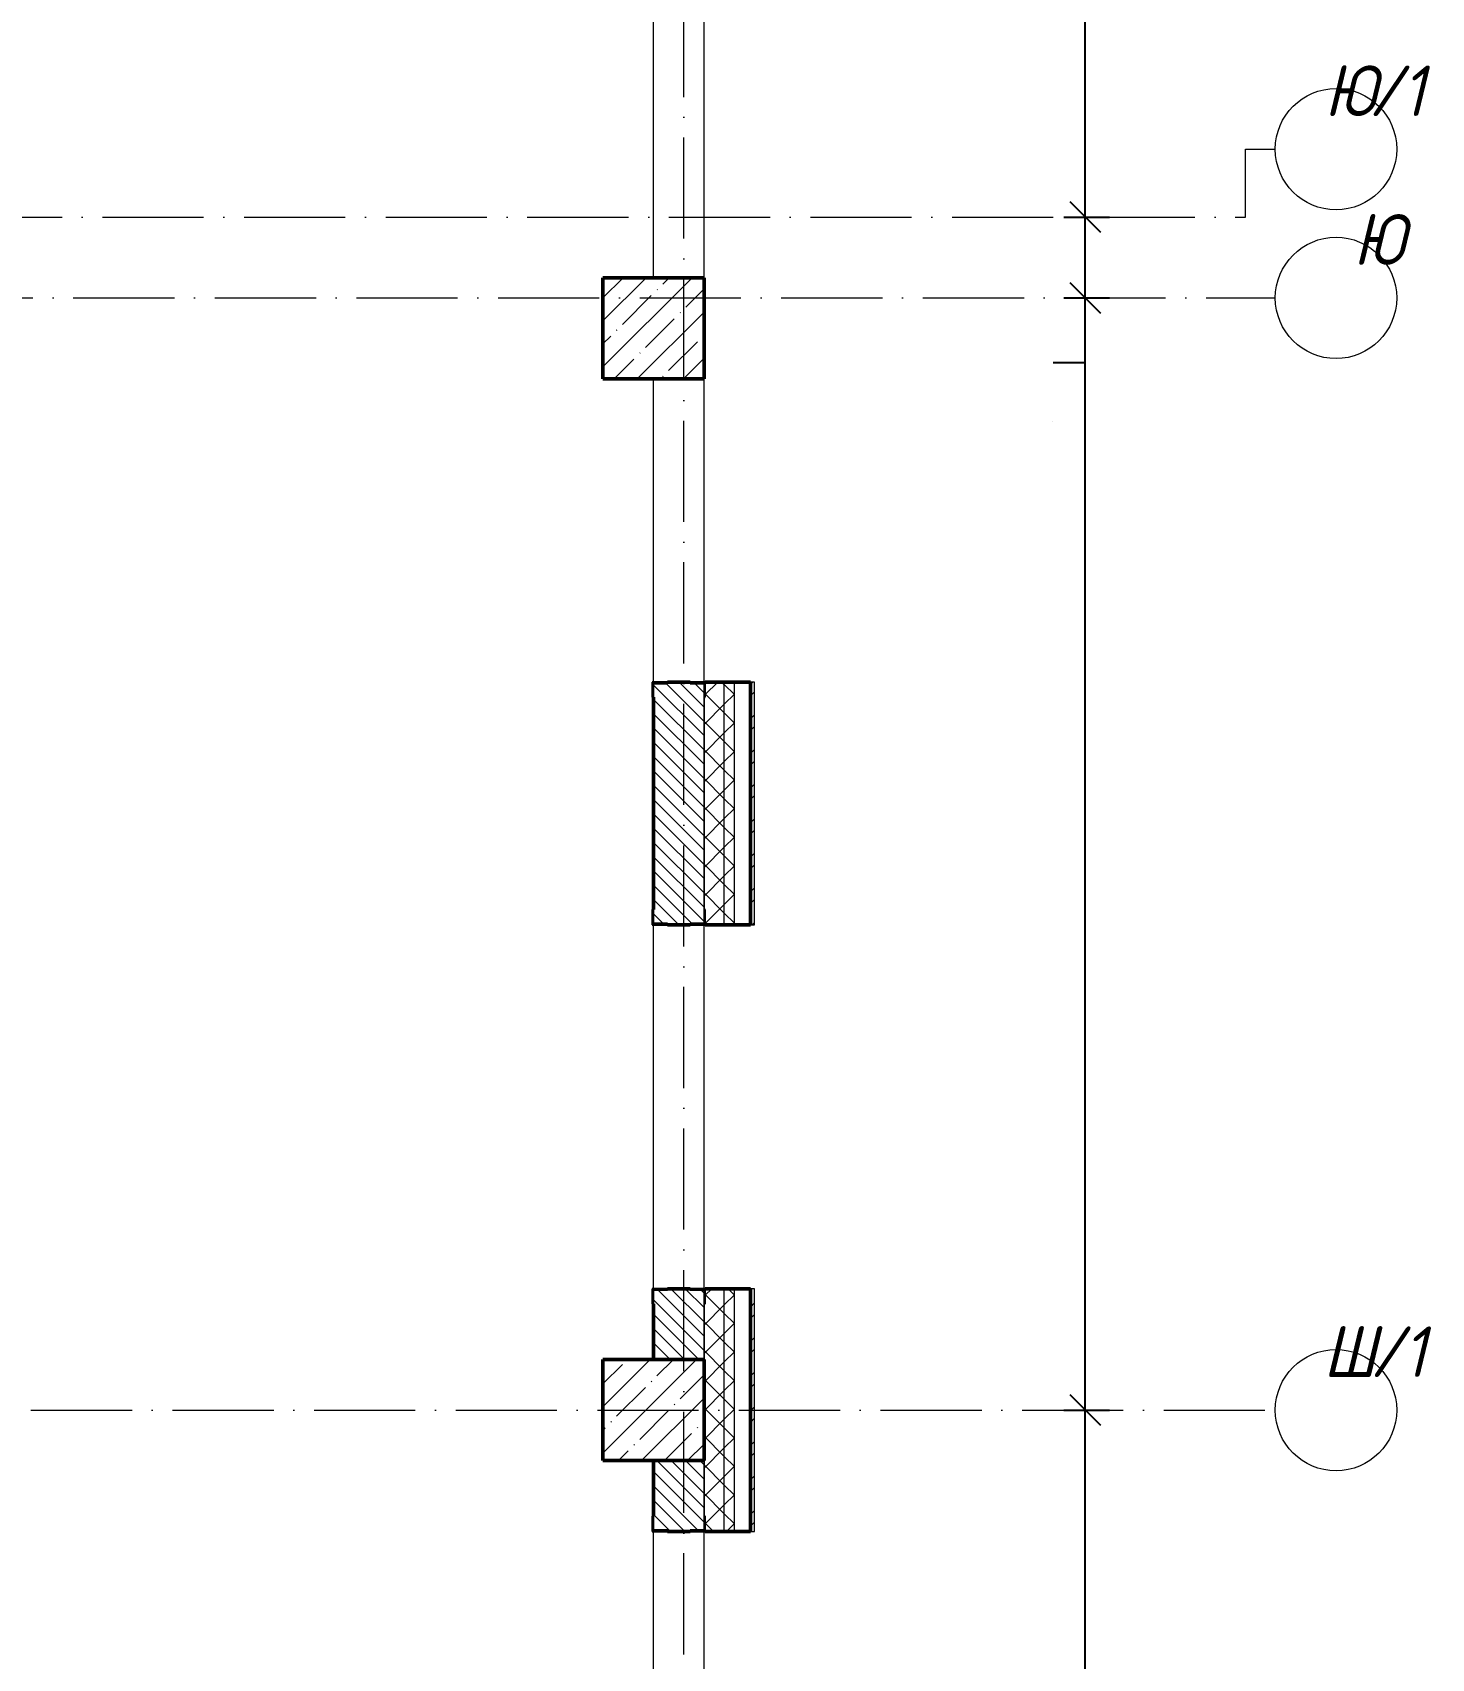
# Model space of a CAD drawing. Header units: millimetres. Extents: x -401725 to 250493, y 305116 to 802890.
# Drawn here: x 82271 to 89187, y 346646 to 354686 of the extents above; entities that cross this region are included whole.
import ezdxf

# ---------------------------------------------------------------- set-up
doc = ezdxf.new("R2010")
doc.units = ezdxf.units.MM
doc.linetypes.add('50_200_ШТРИХ_1Т_ш5_п1_п1_', pattern=[700, 500, -100, 0, -100])
for name, color, linetype, lineweight in [('A-____-____-DIMS', 7, 'Continuous', 9), ('A-GENM-____-MCUT', 7, 'Continuous', 25), ('A-GENM-____-OTLN-1', 7, 'Continuous', 25), ('A-WALL-____-MCUT-2', 7, 'Continuous', 50), ('A-WALL-____-MCUT-3', 7, 'Continuous', 9), ('A-WALL-____-OTLN', 7, 'Continuous', 9), ('A-WALL-____-PATT-1', 7, 'Continuous', 9), ('A-WALL-FNSH-MCUT-1', 7, 'Continuous', 9), ('S-COLS-____-MCUT', 7, 'Continuous', 50), ('S-COLS-____-OTLN', 7, 'Continuous', 9), ('S-GRID-____-IDEN', 7, 'Continuous', 9), ('S-GRID-____-OTLN', 7, 'Continuous', 9), ('S-GRID-____-OTLN-1', 7, '50_200_ШТРИХ_1Т_ш5_п1_п1_', 9)]:
    doc.layers.add(name, color=color, linetype=linetype, lineweight=lineweight)
doc.styles.add('ISOCPEUR_I', font='isocpeui.ttf', dxfattribs={"width": 0.9, "height": 2.5})
doc.dimstyles.new('ISO-2_5_0_9К_БОЛЬШОЙ_ОСИ', dxfattribs={"dimscale": 304.8, "dimtxt": 248.995294, "dimasz": 0.492126, "dimexe": 0.393701, "dimexo": 0, "dimgap": 0, "dimtad": 1, "dimdec": 0, "dimzin": 0, "dimdsep": 46, "dimtxsty": 'ISOCPEUR_I', "dimblk1": 'OBLIQUE', "dimblk2": 'OBLIQUE', "dimsah": 1, "dimcen": 0.09, "dimdle": 0.393701, "dimazin": 0, "dimtfac": 1, "dimtdec": 4, "dimtix": 1, "dimtmove": 0, "dimatfit": 3, "dimfxl": 1, "dimtvp": 1, "dimtolj": 1, "dimtzin": 0, "dimarcsym": 2})
doc.dimstyles.new('ISO-2_5_0_9К_БОЛЬШОЙ_ОСИ_1', dxfattribs={"dimscale": 304.8, "dimtxt": 248.995294, "dimasz": 0.492126, "dimexe": 0.393701, "dimexo": 0, "dimgap": 0, "dimtad": 1, "dimdec": 0, "dimzin": 0, "dimdsep": 46, "dimtxsty": 'ISOCPEUR_I', "dimblk1": 'OBLIQUE', "dimblk2": 'OBLIQUE', "dimsah": 1, "dimcen": 0.09, "dimdle": 0.393701, "dimazin": 0, "dimtfac": 1, "dimtdec": 4, "dimtix": 1, "dimtmove": 1, "dimatfit": 3, "dimfxl": 1, "dimtvp": 1, "dimtolj": 1, "dimtzin": 0, "dimarcsym": 2})
pattern_1 = [(135, (-15659.08, 310542.9), (-35.35534, -35.35534), [])]
pattern_2 = [(45, (-15659.08, 310542.9), (-70.71068, 70.71068), []), (135, (-15659.08, 310542.9), (-70.71068, -70.71068), [])]

# ---------------------------------------------------------------- blocks, each defined once
blk = doc.blocks.new('BSC_Колонна _Прямоугольная - 500х500-V30-АР1_План отверстий 2 этажа в осях 1-64_А-ГГ')
at = {"layer": 'S-COLS-____-OTLN'}
h = blk.add_hatch(dxfattribs=at)
h.set_pattern_fill('FP_59', color=256, style=0, pattern_type=2)
h.set_pattern_definition([(45, (-101000, -37331.04), (-114.04925, 114.04925), []), (45, (-100885.95, -37331.04), (-114.04925, 114.04925), [201.613, -40.323, 3.353, -36.97])])
h.paths.add_polyline_path([(-250, -250), (250, -250), (250, 250), (-250, 250)], flags=0)
at = {"layer": 'S-COLS-____-MCUT'}
for p, q in [((250, 250), (-250, 250)), ((-250, 250), (-250, -250)), ((250, -250), (250, 250)), ((-250, -250), (250, -250))]:
    blk.add_line(p, q, dxfattribs=at)
blk = doc.blocks.new('BSC_Колонна _Прямоугольная - 500х500-V121-АР1_План отверстий 2 этажа в осях 1-64_А-ГГ')
at = {"layer": 'S-COLS-____-OTLN'}
h = blk.add_hatch(dxfattribs=at)
h.set_pattern_fill('FP_151', color=256, style=0, pattern_type=2)
h.set_pattern_definition([(45, (-101000, -42681.04), (-114.04925, 114.04925), []), (45, (-100885.95, -42681.04), (-114.04925, 114.04925), [201.613, -40.323, 3.353, -36.97])])
h.paths.add_polyline_path([(-250, -250), (250, -250), (250, 250), (-250, 250)], flags=0)
at = {"layer": 'S-COLS-____-MCUT'}
for p, q in [((250, 250), (-250, 250)), ((-250, 250), (-250, -250)), ((250, -250), (250, 250)), ((-250, -250), (250, -250))]:
    blk.add_line(p, q, dxfattribs=at)
blk = doc.blocks.new('Фахверк_СКБ_Уголок - 250_2700-27497298-АР1_План отверстий 2 этажа в осях 1-64_А-ГГ')
at = {"layer": 'A-GENM-____-MCUT'}
for p, q in [((200, 181), (125, 181)), ((125, 181), (125, 106)), ((131, 106), (131, 175)), ((131, 175), (200, 175)), ((200, 175), (200, 181)), ((125, 106), (131, 106)), ((131, -6), (125, -6)), ((125, -6), (125, -81)), ((131, -75), (131, -6)), ((200, -75), (131, -75)), ((200, -81), (200, -75)), ((125, -81), (200, -81))]:
    blk.add_line(p, q, dxfattribs=at)
blk = doc.blocks.new('Ось сетки - Круг_Ø6_00__ISO-2_5_0_9K_-25732049-АР1_План отверстий 2 этажа в осях 1-64_А-ГГ')
at = {"layer": 'S-GRID-____-IDEN'}
blk.add_circle((0, 0), 3, dxfattribs=at)
blk = doc.blocks.new('_Oblique')
at = {"color": 0, "linetype": 'ByBlock', "lineweight": -2}
blk.add_line((-0.5, -0.5), (0.5, 0.5), dxfattribs=at)
blk = doc.blocks.new('*D9391')
at = {"layer": 'A-____-____-DIMS', "color": 0, "lineweight": -2, "transparency": 16777216}
for p, q in [((87475.2, 344753.9), (87475.2, 347993.9)), ((87369.1, 347873.9), (87595.2, 347873.9)), ((87369.1, 344873.9), (87595.2, 344873.9))]:
    blk.add_line(p, q, dxfattribs=at)
at = {"layer": 'Defpoints', "color": 0, "transparency": 16777216}
for p in [(87369.1, 347873.9), (87475.2, 347873.9), (87369.1, 344873.9)]:
    blk.add_point(p, dxfattribs=at)
at = {"layer": 'A-____-____-DIMS', "color": 0, "lineweight": -2, "transparency": 16777216, "xscale": 150, "yscale": 150, "zscale": 150}
for p, rotation in [((87475.2, 347873.9), 90), ((87475.2, 344873.9), 270)]:
    blk.add_blockref('_Oblique', p, dxfattribs=dict(at, rotation=rotation))
at = {"layer": 'A-____-____-DIMS', "color": 0, "transparency": 16777216, "insert": (87473.9, 346373.9), "char_height": 2.5, "width": 758.478, "attachment_point": 5, "rotation": 90, "style": 'ISOCPEUR_I'}
blk.add_mtext('\\A1;3000', dxfattribs=at)
blk = doc.blocks.new('*D9392')
at = {"layer": 'A-____-____-DIMS', "color": 0, "lineweight": -2, "transparency": 16777216}
for p, q in [((87475.2, 347753.9), (87475.2, 353493.9)), ((87369.1, 353373.9), (87595.2, 353373.9)), ((87369.1, 347873.9), (87595.2, 347873.9))]:
    blk.add_line(p, q, dxfattribs=at)
at = {"layer": 'Defpoints', "color": 0, "transparency": 16777216}
for p in [(87369.1, 353373.9), (87475.2, 353373.9), (87369.1, 347873.9)]:
    blk.add_point(p, dxfattribs=at)
at = {"layer": 'A-____-____-DIMS', "color": 0, "lineweight": -2, "transparency": 16777216, "xscale": 150, "yscale": 150, "zscale": 150}
for p, rotation in [((87475.2, 353373.9), 90), ((87475.2, 347873.9), 270)]:
    blk.add_blockref('_Oblique', p, dxfattribs=dict(at, rotation=rotation))
at = {"layer": 'A-____-____-DIMS', "color": 0, "transparency": 16777216, "insert": (87473.9, 350623.9), "char_height": 2.5, "width": 758.478, "attachment_point": 5, "rotation": 90, "style": 'ISOCPEUR_I'}
blk.add_mtext('\\A1;5500', dxfattribs=at)
blk = doc.blocks.new('*D9393')
at = {"layer": 'A-____-____-DIMS', "color": 0, "lineweight": -2, "transparency": 16777216}
for p, q in [((87475.2, 353253.9), (87475.2, 353893.9)), ((87369.1, 353773.9), (87595.2, 353773.9)), ((87369.1, 353373.9), (87595.2, 353373.9)), ((87475.2, 353054.2), (87475.2, 353373.9)), ((87317.7, 353054.2), (87475.2, 353054.2))]:
    blk.add_line(p, q, dxfattribs=at)
at = {"layer": 'Defpoints', "color": 0, "transparency": 16777216}
for p in [(87369.1, 353773.9), (87475.2, 353773.9), (87369.1, 353373.9)]:
    blk.add_point(p, dxfattribs=at)
at = {"layer": 'A-____-____-DIMS', "color": 0, "lineweight": -2, "transparency": 16777216, "xscale": 150, "yscale": 150, "zscale": 150}
for p, rotation in [((87475.2, 353773.9), 90), ((87475.2, 353373.9), 270)]:
    blk.add_blockref('_Oblique', p, dxfattribs=dict(at, rotation=rotation))
at = {"layer": 'A-____-____-DIMS', "color": 0, "transparency": 16777216, "insert": (87313.5, 352760), "char_height": 2.5, "width": 591.843, "attachment_point": 1, "rotation": 90, "line_spacing_factor": 1.149209, "style": 'ISOCPEUR_I'}
blk.add_mtext('\\A1;400', dxfattribs=at)
blk = doc.blocks.new('*D9394')
at = {"layer": 'A-____-____-DIMS', "color": 0, "lineweight": -2, "transparency": 16777216}
for p, q in [((87475.2, 353653.9), (87475.2, 357443.9)), ((87369.1, 357323.9), (87595.2, 357323.9)), ((87369.1, 353773.9), (87595.2, 353773.9))]:
    blk.add_line(p, q, dxfattribs=at)
at = {"layer": 'Defpoints', "color": 0, "transparency": 16777216}
for p in [(87369.1, 357323.9), (87475.2, 357323.9), (87369.1, 353773.9)]:
    blk.add_point(p, dxfattribs=at)
at = {"layer": 'A-____-____-DIMS', "color": 0, "lineweight": -2, "transparency": 16777216, "xscale": 150, "yscale": 150, "zscale": 150}
for p, rotation in [((87475.2, 357323.9), 90), ((87475.2, 353773.9), 270)]:
    blk.add_blockref('_Oblique', p, dxfattribs=dict(at, rotation=rotation))
at = {"layer": 'A-____-____-DIMS', "color": 0, "transparency": 16777216, "insert": (87473.9, 355548.9), "char_height": 2.5, "width": 758.478, "attachment_point": 5, "rotation": 90, "style": 'ISOCPEUR_I'}
blk.add_mtext('\\A1;3550', dxfattribs=at)

msp = doc.modelspace()

# ---------------------------------------------------------------- hatches: boundary and pattern name
at = {"layer": 'A-WALL-____-PATT-1'}
h = msp.add_hatch(dxfattribs=at)
h.set_pattern_fill('FP_1', color=256, style=0, pattern_type=2)
h.set_pattern_definition(pattern_2)
h.paths.add_polyline_path([(85690.9187, 308523.9433), (85690.9187, 309473.9433), (85596.9187, 309473.9433), (85596.9187, 309398.9433), (85590.9187, 309398.9433), (85590.9187, 308523.9433)], flags=0)
h.paths.add_polyline_path([(85596.9187, 311273.9433), (85690.9187, 311273.9433), (85690.9187, 312473.9433), (85596.9187, 312473.9433), (85596.9187, 312398.9433), (85590.9187, 312398.9433), (85590.9187, 311348.9433), (85596.9187, 311348.9433), (85596.9187, 311278.8098)], flags=0)
h.paths.add_polyline_path([(85596.9187, 314273.9433), (85690.9187, 314273.9433), (85690.9187, 315473.9433), (85596.9187, 315473.9433), (85596.9187, 315398.9433), (85590.9187, 315398.9433), (85590.9187, 314348.9433), (85596.9187, 314348.9433), (85596.9187, 314279.9433)], flags=0)
h.paths.add_polyline_path([(85690.9187, 317273.9433), (85690.9187, 318473.9433), (85596.9187, 318473.9433), (85596.9187, 318398.9433), (85590.9187, 318398.9433), (85590.9187, 317348.9433), (85596.9187, 317348.9433), (85596.9187, 317273.9433)], flags=0)
h.paths.add_polyline_path([(85690.9187, 320273.9433), (85690.9187, 321473.9433), (85596.9187, 321473.9433), (85596.9187, 321398.9433), (85590.9187, 321398.9433), (85590.9187, 320348.9433), (85596.9187, 320348.9433), (85596.9187, 320273.9433)], flags=0)
h.paths.add_polyline_path([(85690.9187, 323273.9433), (85690.9187, 324473.9433), (85596.9187, 324473.9433), (85596.9187, 324398.9433), (85590.9187, 324398.9433), (85590.9187, 323348.9433), (85596.9187, 323348.9433), (85596.9187, 323273.9433)], flags=0)
h.paths.add_polyline_path([(85596.9187, 326273.9433), (85690.9187, 326273.9433), (85690.9187, 327473.9433), (85596.9187, 327473.9433), (85596.9187, 327398.9433), (85590.9187, 327398.9433), (85590.9187, 326348.9433), (85596.9187, 326348.9433), (85596.9187, 326279.9433)], flags=0)
h.paths.add_polyline_path([(85596.9187, 329273.9433), (85690.9187, 329273.9433), (85690.9187, 330473.9433), (85596.9187, 330473.9433), (85596.9187, 330398.9433), (85590.9187, 330398.9433), (85590.9187, 329348.9433), (85596.9187, 329348.9433), (85596.9187, 329279.9433)], flags=0)
h.paths.add_polyline_path([(85690.9187, 335273.9433), (85690.9187, 336473.9433), (85596.9187, 336473.9433), (85596.9187, 336398.9433), (85590.9187, 336398.9433), (85590.9187, 335348.9433), (85596.9187, 335348.9433), (85596.9187, 335273.9433)], flags=0)
h.paths.add_polyline_path([(85596.9187, 338273.9433), (85690.9187, 338273.9433), (85690.9187, 339473.9433), (85596.9187, 339473.9433), (85596.9187, 339398.9433), (85590.9187, 339398.9433), (85590.9187, 338348.9433), (85596.9187, 338348.9433), (85596.9187, 338279.9433)], flags=0)
h.paths.add_polyline_path([(85596.9187, 341273.9433), (85690.9187, 341273.9433), (85690.9187, 342473.9433), (85596.9187, 342473.9433), (85596.9187, 342398.9433), (85590.9187, 342398.9433), (85590.9187, 341348.9433), (85596.9187, 341348.9433), (85596.9187, 341279.9433)], flags=0)
h.paths.add_polyline_path([(85690.9187, 344273.9433), (85690.9187, 345473.9433), (85596.9187, 345473.9433), (85596.9187, 345398.9433), (85590.9187, 345398.9433), (85590.9187, 344348.9433), (85596.9187, 344348.9433), (85596.9187, 344273.9433)], flags=0)
h.paths.add_polyline_path([(85596.9187, 347273.9433), (85690.9187, 347273.9433), (85690.9187, 348473.9433), (85596.9187, 348473.9433), (85596.9187, 348398.9433), (85590.9187, 348398.9433), (85590.9187, 347348.9433), (85596.9187, 347348.9433), (85596.9187, 347279.9433)], flags=0)
h.paths.add_polyline_path([(85690.9187, 350273.9433), (85690.9187, 351473.9433), (85596.9187, 351473.9433), (85596.9187, 351398.9433), (85590.9187, 351398.9433), (85590.9187, 350348.9433), (85596.9187, 350348.9433), (85596.9187, 350273.9433)], flags=0)
h.paths.add_polyline_path([(85596.9187, 356273.9433), (85690.9187, 356273.9433), (85690.9187, 357338.9433), (85590.9187, 357338.9433), (85590.9187, 356348.9433), (85596.9187, 356348.9433), (85596.9187, 356279.9433)], flags=0)
h = msp.add_hatch(dxfattribs=at)
h.set_pattern_fill('FP_1', color=256, style=0, pattern_type=2)
h.set_pattern_definition(pattern_2)
h.paths.add_polyline_path([(85690.9187, 308473.9433), (85740.9187, 308473.9433), (85740.9187, 309473.9433), (85690.9187, 309473.9433), (85690.9187, 308523.9433)], flags=0)
h.paths.add_polyline_path([(85690.9187, 311273.9433), (85740.9187, 311273.9433), (85740.9187, 312473.9433), (85690.9187, 312473.9433), (85690.9187, 311278.8098)], flags=0)
h.paths.add_polyline_path([(85740.9187, 314273.9433), (85740.9187, 315473.9433), (85690.9187, 315473.9433), (85690.9187, 314273.9433)], flags=0)
h.paths.add_polyline_path([(85690.9187, 317273.9433), (85740.9187, 317273.9433), (85740.9187, 318473.9433), (85690.9187, 318473.9433), (85690.9187, 317298.7678)], flags=0)
h.paths.add_polyline_path([(85690.9187, 320273.9433), (85740.9187, 320273.9433), (85740.9187, 321473.9433), (85690.9187, 321473.9433), (85690.9187, 320738.7438)], flags=0)
h.paths.add_polyline_path([(85740.9187, 323273.9433), (85740.9187, 324473.9433), (85690.9187, 324473.9433), (85690.9187, 323273.9433)], flags=0)
h.paths.add_polyline_path([(85690.9187, 326273.9433), (85740.9187, 326273.9433), (85740.9187, 327473.9433), (85690.9187, 327473.9433), (85690.9187, 326758.7018)], flags=0)
h.paths.add_polyline_path([(85690.9187, 329273.9433), (85740.9187, 329273.9433), (85740.9187, 330473.9433), (85690.9187, 330473.9433), (85690.9187, 330198.6778)], flags=0)
h.paths.add_polyline_path([(85740.9187, 335273.9433), (85740.9187, 336473.9433), (85690.9187, 336473.9433), (85690.9187, 335273.9433)], flags=0)
h.paths.add_polyline_path([(85740.9187, 338273.9433), (85740.9187, 339473.9433), (85690.9187, 339473.9433), (85690.9187, 338273.9433)], flags=0)
h.paths.add_polyline_path([(85740.9187, 341273.9433), (85740.9187, 342473.9433), (85690.9187, 342473.9433), (85690.9187, 341273.9433)], flags=0)
h.paths.add_polyline_path([(85740.9187, 344273.9433), (85740.9187, 345473.9433), (85690.9187, 345473.9433), (85690.9187, 344273.9433)], flags=0)
h.paths.add_polyline_path([(85690.9187, 347273.9433), (85740.9187, 347273.9433), (85740.9187, 348473.9433), (85690.9187, 348473.9433), (85690.9187, 347398.5577)], flags=0)
h.paths.add_polyline_path([(85740.9187, 350273.9433), (85740.9187, 351473.9433), (85690.9187, 351473.9433), (85690.9187, 350273.9433)], flags=0)
h.paths.add_polyline_path([(85690.9187, 356273.9433), (85740.9187, 356273.9433), (85740.9187, 357338.9433), (85690.9187, 357338.9433), (85690.9187, 356858.4916)], flags=0)
h = msp.add_hatch(dxfattribs=at)
h.set_pattern_fill('FP_3', color=256, style=0, pattern_type=2)
h.set_pattern_definition([(45, (-15659.08, 310542.9), (-85.53659, 85.53659), []), (45, (-15602.06, 310542.9), (-85.53659, 85.53659), [])])
h.paths.add_polyline_path([(85820.9187, 308373.9433), (85840.9187, 308373.9433), (85840.9187, 309473.9433), (85820.9187, 309473.9433), (85820.9187, 308393.9433)], flags=0)
h.paths.add_polyline_path([(85840.9187, 311273.9433), (85840.9187, 312473.9433), (85820.9187, 312473.9433), (85820.9187, 311273.9433)], flags=0)
h.paths.add_polyline_path([(85840.9187, 314273.9433), (85840.9187, 315473.9433), (85820.9187, 315473.9433), (85820.9187, 314273.9433)], flags=0)
h.paths.add_polyline_path([(85840.9187, 317273.9433), (85840.9187, 318473.9433), (85820.9187, 318473.9433), (85820.9187, 317273.9433)], flags=0)
h.paths.add_polyline_path([(85820.9187, 320273.9433), (85840.9187, 320273.9433), (85840.9187, 321473.9433), (85820.9187, 321473.9433), (85820.9187, 320738.7438)], flags=0)
h.paths.add_polyline_path([(85820.9187, 323273.9433), (85840.9187, 323273.9433), (85840.9187, 324473.9433), (85820.9187, 324473.9433), (85820.9187, 323318.7258)], flags=0)
h.paths.add_polyline_path([(85820.9187, 326273.9433), (85840.9187, 326273.9433), (85840.9187, 327473.9433), (85820.9187, 327473.9433), (85820.9187, 326758.7018)], flags=0)
h.paths.add_polyline_path([(85820.9187, 329273.9433), (85840.9187, 329273.9433), (85840.9187, 330473.9433), (85820.9187, 330473.9433), (85820.9187, 330198.6778)], flags=0)
h.paths.add_polyline_path([(85840.9187, 335273.9433), (85840.9187, 336473.9433), (85820.9187, 336473.9433), (85820.9187, 335273.9433)], flags=0)
h.paths.add_polyline_path([(85820.9187, 338273.9433), (85840.9187, 338273.9433), (85840.9187, 339473.9433), (85820.9187, 339473.9433), (85820.9187, 338798.6177)], flags=0)
h.paths.add_polyline_path([(85820.9187, 341273.9433), (85840.9187, 341273.9433), (85840.9187, 342473.9433), (85820.9187, 342473.9433), (85820.9187, 342238.5937)], flags=0)
h.paths.add_polyline_path([(85820.9187, 344273.9433), (85840.9187, 344273.9433), (85840.9187, 345473.9433), (85820.9187, 345473.9433), (85820.9187, 344818.5757)], flags=0)
h.paths.add_polyline_path([(85840.9187, 347273.9433), (85840.9187, 348473.9433), (85820.9187, 348473.9433), (85820.9187, 347273.9433)], flags=0)
h.paths.add_polyline_path([(85820.9187, 350273.9433), (85840.9187, 350273.9433), (85840.9187, 351473.9433), (85820.9187, 351473.9433), (85820.9187, 350838.5337)], flags=0)
h.paths.add_polyline_path([(85840.9187, 356273.9433), (85840.9187, 357338.9433), (85820.9187, 357338.9433), (85820.9187, 356273.9433)], flags=0)
h = msp.add_hatch(dxfattribs=at)
h.set_pattern_fill('FP_6', color=256, style=0, pattern_type=2)
h.set_pattern_definition(pattern_1)
h.paths.add_polyline_path([(85521.9187, 348123.9433), (85590.9187, 348123.9433), (85590.9187, 348467.9433), (85521.9187, 348467.9433), (85521.9187, 348473.9433), (85409.9187, 348473.9433), (85409.9187, 348467.9433), (85340.9187, 348467.9433), (85340.9187, 348123.9433), (85409.9187, 348123.9433)], flags=0)
h.paths.add_polyline_path([(85409.9187, 350273.9433), (85521.9187, 350273.9433), (85521.9187, 350279.9433), (85590.9187, 350279.9433), (85590.9187, 351467.9433), (85521.9187, 351467.9433), (85521.9187, 351473.9433), (85409.9187, 351473.9433), (85409.9187, 351467.9433), (85340.9187, 351467.9433), (85340.9187, 350279.9433), (85409.9187, 350279.9433)], flags=0)
h = msp.add_hatch(dxfattribs=at)
h.set_pattern_fill('FP_6', color=256, style=0, pattern_type=2)
h.set_pattern_definition(pattern_1)
h.paths.add_polyline_path([(85521.9187, 345123.9433), (85590.9187, 345123.9433), (85590.9187, 345467.9433), (85521.9187, 345467.9433), (85521.9187, 345473.9433), (85409.9187, 345473.9433), (85409.9187, 345467.9433), (85340.9187, 345467.9433), (85340.9187, 345123.9433)], flags=0)
h.paths.add_polyline_path([(85521.9187, 347273.9433), (85521.9187, 347279.9433), (85590.9187, 347279.9433), (85590.9187, 347623.9433), (85340.9187, 347623.9433), (85340.9187, 347279.9433), (85409.9187, 347279.9433), (85409.9187, 347273.9433)], flags=0)

# ---------------------------------------------------------------- linework, layer by layer
at = {"layer": 'A-WALL-____-MCUT-2'}
for p, q in [((85521.9187, 351473.9433), (85409.9187, 351473.9433)), ((85820.9187, 351473.9433), (85596.9187, 351473.9433)), ((85820.9187, 350273.9433), (85820.9187, 351473.9433)), ((85340.9187, 351398.9433), (85340.9187, 350348.9433)), ((85409.9187, 350273.9433), (85521.9187, 350273.9433)), ((85596.9187, 350273.9433), (85820.9187, 350273.9433)), ((85521.9187, 348473.9433), (85409.9187, 348473.9433)), ((85820.9187, 348473.9433), (85596.9187, 348473.9433)), ((85820.9187, 347273.9433), (85820.9187, 348473.9433)), ((85340.9187, 348398.9433), (85340.9187, 348123.9433)), ((85340.9187, 347623.9433), (85340.9187, 347348.9433)), ((85409.9187, 347273.9433), (85521.9187, 347273.9433)), ((85596.9187, 347273.9433), (85820.9187, 347273.9433))]:
    msp.add_line(p, q, dxfattribs=at)
at = {"layer": 'A-WALL-____-MCUT-3'}
for p, q in [((85690.9187, 350273.9433), (85690.9187, 351473.9433)), ((85740.9187, 350273.9433), (85740.9187, 351473.9433)), ((85590.9187, 350348.9433), (85590.9187, 351398.9433)), ((85590.9187, 351398.9433), (85590.9187, 350348.9433)), ((85690.9187, 347273.9433), (85690.9187, 348473.9433)), ((85740.9187, 347273.9433), (85740.9187, 348473.9433)), ((85590.9187, 348123.9433), (85590.9187, 348398.9433)), ((85590.9187, 348398.9433), (85590.9187, 348123.9433)), ((85590.9187, 347348.9433), (85590.9187, 347623.9433)), ((85590.9187, 347623.9433), (85590.9187, 347348.9433))]:
    msp.add_line(p, q, dxfattribs=at)
at = {"layer": 'A-WALL-____-OTLN'}
for p, q in [((85340.9187, 353473.9433), (85340.9187, 356273.9433)), ((85590.9187, 353473.9433), (85590.9187, 356273.9433)), ((85340.9187, 351473.9433), (85340.9187, 352973.9433)), ((85590.9187, 351473.9433), (85590.9187, 352973.9433)), ((85340.9187, 348473.9433), (85340.9187, 350273.9433)), ((85590.9187, 348473.9433), (85590.9187, 350273.9433)), ((85340.9187, 345473.9433), (85340.9187, 347273.9433)), ((85590.9187, 345473.9433), (85590.9187, 347273.9433))]:
    msp.add_line(p, q, dxfattribs=at)
at = {"layer": 'A-WALL-FNSH-MCUT-1'}
for p, q in [((85840.9187, 351473.9433), (85820.9187, 351473.9433)), ((85820.9187, 351473.9433), (85820.9187, 350273.9433)), ((85840.9187, 350273.9433), (85840.9187, 351473.9433)), ((85820.9187, 350273.9433), (85840.9187, 350273.9433)), ((85840.9187, 348473.9433), (85820.9187, 348473.9433)), ((85820.9187, 348473.9433), (85820.9187, 347273.9433)), ((85840.9187, 347273.9433), (85840.9187, 348473.9433)), ((85820.9187, 347273.9433), (85840.9187, 347273.9433))]:
    msp.add_line(p, q, dxfattribs=at)
at = {"layer": 'S-GRID-____-OTLN'}
for p, q in [((88267.3291, 354109.4158), (88415.3253, 354109.4158)), ((88267.3291, 353773.9433), (88267.3291, 354109.4158))]:
    msp.add_line(p, q, dxfattribs=at)
at = {"layer": 'S-GRID-____-OTLN-1'}
for p, q in [((85490.9187, 306060.2949), (85490.9187, 360423.8609)), ((58813.2332, 353773.9433), (88267.3291, 353773.9433)), ((51667.6891, 353373.9433), (88415.3253, 353373.9433)), ((77362.1831, 347873.9433), (88415.3253, 347873.9433))]:
    msp.add_line(p, q, dxfattribs=at)

# ---------------------------------------------------------------- block references
at = {"layer": 'A-GENM-____-OTLN-1'}
for p, rotation in [((85415.9187, 351598.9433), 269.9999999999999), ((85515.9187, 350148.9433), 89.9999999999999), ((85415.9187, 348598.9433), 269.9999999999999), ((85515.9187, 347148.9433), 89.9999999999999)]:
    msp.add_blockref('Фахверк_СКБ_Уголок - 250_2700-27497298-АР1_План отверстий 2 этажа в осях 1-64_А-ГГ', p, dxfattribs=dict(at, rotation=rotation))
at = {"layer": 'S-COLS-____-OTLN'}
for name, p in [('BSC_Колонна _Прямоугольная - 500х500-V121-АР1_План отверстий 2 этажа в осях 1-64_А-ГГ', (85340.9187, 353223.9433)), ('BSC_Колонна _Прямоугольная - 500х500-V30-АР1_План отверстий 2 этажа в осях 1-64_А-ГГ', (85340.9187, 347873.9433))]:
    msp.add_blockref(name, p, dxfattribs=at)
at = {"layer": 'S-GRID-____-IDEN', "xscale": 99.99999999999993, "yscale": 99.99999999999993, "zscale": 99.99999999999993}
for p, rotation in [((88715.3253, 354109.4158), 269.9999999999994), ((88715.3253, 353373.9433), 269.9999999999995), ((88715.3253, 347873.9433), 269.9999999999995)]:
    msp.add_blockref('Ось сетки - Круг_Ø6_00__ISO-2_5_0_9K_-25732049-АР1_План отверстий 2 этажа в осях 1-64_А-ГГ', p, dxfattribs=dict(at, rotation=rotation))

# ---------------------------------------------------------------- texts
at = {"layer": 'S-GRID-____-IDEN', "char_height": 250, "attachment_point": 1, "style": 'ISOCPEUR_I'}
for s, insert, width in [('\\fISOCPEUR|b0|i1|c204|p34|;\\W.9;Ю', (88658.3609, 354523.3019), 266.961937), ('/1', (88878.6266, 354523.3019), 346.329), ('\\fISOCPEUR|b0|i1|c204|p34|;\\W.9;Ю', (88801.0109, 353787.8294), 266.961937), ('\\fISOCPEUR|b0|i1|c204|p34|;\\W.9;Ш', (88652.5109, 348287.8294), 281.392312), ('/1', (88884.6828, 348287.8294), 346.329)]:
    msp.add_mtext(s, dxfattribs=dict(at, insert=insert, width=width))

# ---------------------------------------------------------------- dimensions: what is measured, and where the dimension line sits
at = {"layer": 'A-____-____-DIMS'}
for base, p1, p2, override, picture, middle in [((87475.1602, 357323.9433), (87369.0942, 353773.9433), (87369.0942, 357323.9433), {"dimpost": '<>', "dimfxl": 3550}, '*D9394', (87473.9102, 355548.9433)), ((87475.1602, 353373.9433), (87369.0942, 347873.9433), (87369.0942, 353373.9433), {"dimpost": '<>', "dimfxl": 5500}, '*D9392', (87473.9102, 350623.9433)), ((87475.1602, 347873.9433), (87369.0942, 344873.9433), (87369.0942, 347873.9433), {"dimpost": '<>', "dimfxl": 3000}, '*D9391', (87473.9102, 346373.9433))]:
    dim = msp.add_linear_dim(base=base, p1=p1, p2=p2, angle=90, dimstyle='ISO-2_5_0_9К_БОЛЬШОЙ_ОСИ', override=override, dxfattribs=at)
    dim.commit()
    dim.dimension.update_dxf_attribs({"geometry": picture, "text_midpoint": middle})
dim = msp.add_linear_dim(base=(87475.1602, 353773.9433), p1=(87369.0942, 353373.9433), p2=(87369.0942, 353773.9433), angle=90, dimstyle='ISO-2_5_0_9К_БОЛЬШОЙ_ОСИ_1', override={"dimpost": '<>', "dimfxl": 400}, dxfattribs=at)
dim.commit()
dim.dimension.update_dxf_attribs({"geometry": '*D9393', "text_midpoint": (87315.2129, 353054.24), "dimtype": 160, "text_rotation": 90})

doc.saveas('drawing.dxf')
